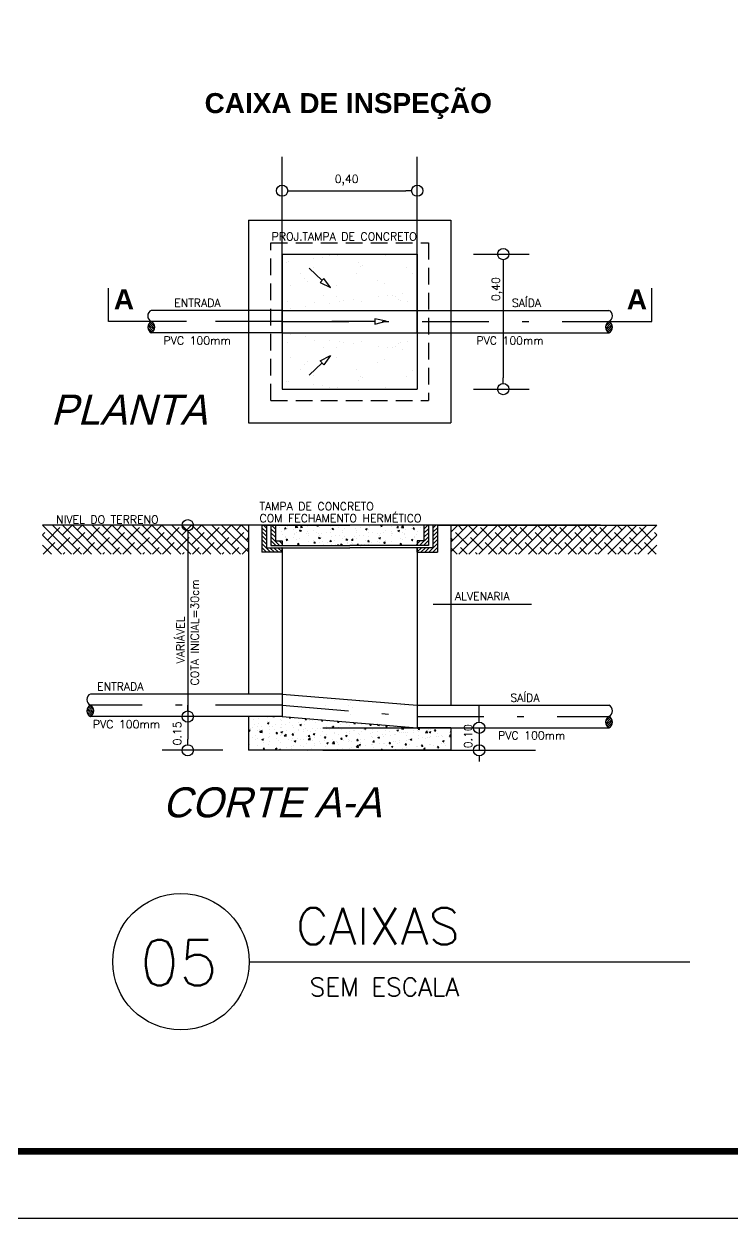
# Model space of a CAD drawing. Extents: x 1223 to 2114, y 507 to 973.
# Drawn here: x 2034.39 to 2045.01, y 603.36 to 621.26 of the extents above; entities that cross this region are included whole.
import ezdxf

# ---------------------------------------------------------------- set-up
doc = ezdxf.new("R2010")
doc.units = 0
doc.header["$MEASUREMENT"] = 0
doc.linetypes.add('DASHDOTX2', pattern=[2, 1, -0.5, 0, -0.5])
doc.linetypes.add('HIDDEN', pattern=[0.375, 0.25, -0.125])
doc.layers.get('0').update_dxf_attribs({"linetype": 'CONTINUOUS'})
doc.layers.get('DEFPOINTS').update_dxf_attribs({"linetype": 'CONTINUOUS'})
for name, color, linetype in [('01', 1, 'CONTINUOUS'), ('02', 2, 'CONTINUOUS'), ('03', 3, 'CONTINUOUS'), ('06', 6, 'CONTINUOUS'), ('FORMATO', 4, 'CONTINUOUS'), ('JANELAS', 8, 'CONTINUOUS'), ('PAREDE', 2, 'CONTINUOUS'), ('PAREDES', 2, 'CONTINUOUS')]:
    doc.layers.add(name, color=color, linetype=linetype)
doc.styles.add('ROMANS', font='romans', dxfattribs={"height": 0.1})
doc.styles.add('SANSSERIFBOLD', font='sasb____.pfb')
doc.styles.add('STYLE2', font='txt', dxfattribs={"height": 0.1})

# ---------------------------------------------------------------- blocks, each defined once
blk = doc.blocks.new('*X162')
at = {"color": 0}
for p, q in [((2040.797, 613.344), (2041.198, 613.745)), ((2040.797, 613.493), (2041.048, 613.745)), ((2040.797, 613.642), (2040.899, 613.745)), ((2041.05, 613.449), (2040.864, 613.635)), ((2040.976, 613.673), (2040.903, 613.745)), ((2040.913, 613.312), (2041.347, 613.745)), ((2041.2, 613.598), (2041.052, 613.745)), ((2041.062, 613.312), (2041.496, 613.745)), ((2041.212, 613.312), (2041.645, 613.745)), ((2041.423, 613.523), (2041.237, 613.71)), ((2041.361, 613.312), (2041.794, 613.745)), ((2041.647, 613.449), (2041.461, 613.635)), ((2041.572, 613.673), (2041.5, 613.745)), ((2041.51, 613.312), (2041.943, 613.745)), ((2041.796, 613.598), (2041.649, 613.745)), ((2041.659, 613.312), (2042.093, 613.745)), ((2041.808, 613.312), (2042.242, 613.745)), ((2042.02, 613.523), (2041.833, 613.71)), ((2041.957, 613.312), (2042.391, 613.745)), ((2042.244, 613.449), (2042.057, 613.635)), ((2042.169, 613.673), (2042.096, 613.745)), ((2042.107, 613.312), (2042.54, 613.745)), ((2042.393, 613.598), (2042.246, 613.745)), ((2042.256, 613.312), (2042.689, 613.745)), ((2042.405, 613.312), (2042.838, 613.745)), ((2042.617, 613.523), (2042.43, 613.71)), ((2042.554, 613.312), (2042.988, 613.745)), ((2042.84, 613.449), (2042.654, 613.635)), ((2042.766, 613.673), (2042.693, 613.745)), ((2042.703, 613.312), (2043.137, 613.745)), ((2042.989, 613.598), (2042.842, 613.745)), ((2042.852, 613.312), (2043.286, 613.745)), ((2043.001, 613.312), (2043.435, 613.745)), ((2043.213, 613.523), (2043.027, 613.71)), ((2043.151, 613.312), (2043.584, 613.745)), ((2043.437, 613.449), (2043.25, 613.635)), ((2043.362, 613.673), (2043.29, 613.745)), ((2043.3, 613.312), (2043.733, 613.745)), ((2043.586, 613.598), (2043.439, 613.745)), ((2043.449, 613.312), (2043.881, 613.744)), ((2043.81, 613.523), (2043.623, 613.71)), ((2043.881, 613.601), (2043.847, 613.635)), ((2040.827, 613.523), (2040.797, 613.554)), ((2041.274, 613.374), (2041.088, 613.561)), ((2041.486, 613.312), (2041.311, 613.486)), ((2041.871, 613.374), (2041.684, 613.561)), ((2042.082, 613.312), (2041.908, 613.486)), ((2042.467, 613.374), (2042.281, 613.561)), ((2042.679, 613.312), (2042.505, 613.486)), ((2043.064, 613.374), (2042.878, 613.561)), ((2043.276, 613.312), (2043.101, 613.486)), ((2043.661, 613.374), (2043.474, 613.561)), ((2043.598, 613.312), (2043.881, 613.595)), ((2043.872, 613.312), (2043.698, 613.486)), ((2043.747, 613.312), (2043.881, 613.446)), ((2040.889, 613.312), (2040.797, 613.404)), ((2041.038, 613.312), (2040.939, 613.412)), ((2041.188, 613.312), (2041.162, 613.337)), ((2041.635, 613.312), (2041.535, 613.412)), ((2041.784, 613.312), (2041.759, 613.337)), ((2042.232, 613.312), (2042.132, 613.412)), ((2042.381, 613.312), (2042.356, 613.337)), ((2042.828, 613.312), (2042.728, 613.412)), ((2042.977, 613.312), (2042.952, 613.337)), ((2043.425, 613.312), (2043.325, 613.412)), ((2043.574, 613.312), (2043.549, 613.337))]:
    blk.add_line(p, q, dxfattribs=at)
blk = doc.blocks.new('*X163')
at = {"color": 0}
for p, q in [((2037.832, 610.829), (2037.832, 610.829)), ((2037.846, 610.761), (2037.846, 610.761)), ((2037.906, 610.776), (2037.906, 610.776)), ((2037.917, 610.84), (2037.917, 610.84)), ((2038.043, 610.795), (2038.043, 610.795)), ((2038.045, 610.857), (2038.045, 610.857)), ((2038.046, 610.778), (2038.069, 610.787)), ((2038.046, 610.778), (2038.062, 610.767)), ((2038.063, 610.766), (2038.069, 610.786)), ((2038.08, 610.8), (2038.08, 610.8)), ((2038.127, 610.876), (2038.148, 610.874)), ((2038.127, 610.876), (2038.128, 610.876)), ((2038.148, 610.874), (2038.147, 610.876)), ((2038.169, 610.752), (2038.169, 610.752)), ((2038.24, 610.829), (2038.24, 610.829)), ((2038.25, 610.822), (2038.25, 610.822)), ((2038.254, 610.763), (2038.254, 610.763)), ((2038.321, 610.755), (2038.321, 610.755)), ((2038.37, 610.855), (2038.38, 610.867)), ((2038.37, 610.855), (2038.39, 610.853)), ((2038.381, 610.78), (2038.381, 610.78)), ((2038.39, 610.853), (2038.387, 610.866)), ((2038.425, 610.847), (2038.425, 610.847)), ((2038.518, 610.789), (2038.518, 610.789)), ((2038.531, 610.751), (2038.554, 610.76)), ((2038.531, 610.751), (2038.547, 610.74)), ((2038.548, 610.739), (2038.554, 610.759)), ((2038.595, 610.808), (2038.595, 610.808)), ((2038.595, 610.759), (2038.595, 610.759)), ((2038.612, 610.834), (2038.622, 610.847)), ((2038.612, 610.834), (2038.632, 610.832)), ((2038.632, 610.831), (2038.629, 610.846)), ((2038.679, 610.819), (2038.679, 610.819)), ((2038.714, 610.822), (2038.714, 610.822)), ((2038.765, 610.78), (2038.765, 610.78)), ((2038.854, 610.813), (2038.865, 610.826)), ((2038.854, 610.813), (2038.874, 610.811)), ((2038.874, 610.81), (2038.871, 610.826)), ((2038.94, 610.805), (2038.94, 610.805)), ((2039.016, 610.742), (2039.016, 610.742)), ((2039.096, 610.791), (2039.108, 610.806)), ((2039.096, 610.791), (2039.116, 610.79)), ((2039.116, 610.789), (2039.113, 610.806)), ((2039.144, 610.759), (2039.144, 610.759)), ((2039.237, 610.772), (2039.237, 610.772)), ((2039.338, 610.77), (2039.351, 610.786)), ((2039.338, 610.77), (2039.358, 610.769)), ((2039.358, 610.768), (2039.355, 610.786)), ((2039.455, 610.764), (2039.455, 610.764)), ((2039.58, 610.749), (2039.594, 610.766)), ((2039.58, 610.749), (2039.6, 610.747)), ((2039.6, 610.747), (2039.597, 610.765)), ((2039.693, 610.747), (2039.703, 610.757)), ((2039.693, 610.747), (2039.723, 610.742)), ((2039.723, 610.742), (2039.722, 610.755)), ((2039.822, 610.728), (2039.837, 610.745)), ((2039.842, 610.725), (2039.839, 610.745)), ((2037.762, 610.669), (2037.786, 610.678)), ((2037.762, 610.669), (2037.779, 610.658)), ((2037.779, 610.657), (2037.786, 610.677)), ((2037.784, 610.693), (2037.784, 610.693)), ((2037.828, 610.707), (2037.828, 610.707)), ((2037.867, 610.591), (2037.867, 610.591)), ((2037.893, 610.73), (2037.893, 610.73)), ((2037.902, 610.664), (2037.902, 610.664)), ((2037.927, 610.687), (2037.927, 610.687)), ((2037.932, 610.644), (2037.948, 610.663)), ((2037.932, 610.644), (2037.952, 610.642)), ((2037.937, 610.642), (2037.963, 610.669)), ((2037.937, 610.642), (2037.967, 610.637)), ((2037.953, 610.641), (2037.949, 610.662)), ((2037.956, 610.724), (2037.956, 610.724)), ((2037.964, 610.685), (2037.964, 610.685)), ((2037.967, 610.636), (2037.964, 610.668)), ((2038.056, 610.569), (2038.056, 610.569)), ((2038.071, 610.575), (2038.071, 610.575)), ((2038.073, 610.723), (2038.073, 610.723)), ((2038.076, 610.688), (2038.076, 610.688)), ((2038.08, 610.619), (2038.08, 610.619)), ((2038.124, 610.721), (2038.124, 610.721)), ((2038.144, 610.677), (2038.144, 610.677)), ((2038.165, 610.63), (2038.165, 610.63)), ((2038.174, 610.622), (2038.191, 610.642)), ((2038.174, 610.622), (2038.194, 610.621)), ((2038.195, 610.62), (2038.191, 610.641)), ((2038.242, 610.597), (2038.242, 610.597)), ((2038.246, 610.709), (2038.246, 610.709)), ((2038.247, 610.642), (2038.271, 610.651)), ((2038.247, 610.642), (2038.264, 610.631)), ((2038.253, 610.715), (2038.253, 610.715)), ((2038.253, 610.603), (2038.253, 610.603)), ((2038.264, 610.63), (2038.271, 610.65)), ((2038.293, 610.647), (2038.293, 610.647)), ((2038.297, 610.586), (2038.324, 610.613)), ((2038.297, 610.586), (2038.327, 610.581)), ((2038.324, 610.67), (2038.324, 610.67)), ((2038.327, 610.581), (2038.324, 610.613)), ((2038.416, 610.601), (2038.433, 610.621)), ((2038.416, 610.601), (2038.437, 610.599)), ((2038.417, 610.622), (2038.417, 610.622)), ((2038.421, 610.735), (2038.421, 610.735)), ((2038.433, 610.707), (2038.433, 610.707)), ((2038.437, 610.599), (2038.433, 610.62)), ((2038.45, 610.637), (2038.45, 610.637)), ((2038.504, 610.662), (2038.504, 610.662)), ((2038.506, 610.675), (2038.506, 610.675)), ((2038.59, 610.686), (2038.59, 610.686)), ((2038.591, 610.646), (2038.591, 610.646)), ((2038.613, 610.7), (2038.613, 610.7)), ((2038.629, 610.57), (2038.629, 610.57)), ((2038.646, 610.671), (2038.646, 610.671)), ((2038.658, 610.58), (2038.675, 610.599)), ((2038.658, 610.58), (2038.679, 610.578)), ((2038.679, 610.578), (2038.675, 610.599)), ((2038.685, 610.655), (2038.685, 610.655)), ((2038.718, 610.703), (2038.718, 610.703)), ((2038.732, 610.615), (2038.756, 610.624)), ((2038.732, 610.615), (2038.749, 610.604)), ((2038.749, 610.603), (2038.756, 610.623)), ((2038.761, 610.668), (2038.761, 610.668)), ((2038.794, 610.692), (2038.794, 610.692)), ((2038.842, 610.598), (2038.842, 610.598)), ((2038.843, 610.704), (2038.843, 610.704)), ((2038.865, 610.647), (2038.865, 610.647)), ((2038.901, 610.559), (2038.917, 610.578)), ((2038.921, 610.556), (2038.917, 610.578)), ((2038.927, 610.609), (2038.927, 610.609)), ((2038.931, 610.731), (2038.931, 610.731)), ((2038.932, 610.581), (2038.932, 610.581)), ((2038.936, 610.693), (2038.936, 610.693)), ((2038.974, 610.685), (2038.974, 610.685)), ((2039.016, 610.724), (2039.039, 610.733)), ((2039.016, 610.724), (2039.032, 610.713)), ((2039.033, 610.712), (2039.039, 610.732)), ((2039.04, 610.738), (2039.04, 610.738)), ((2039.045, 610.639), (2039.045, 610.639)), ((2039.055, 610.626), (2039.055, 610.626)), ((2039.105, 610.604), (2039.105, 610.604)), ((2039.11, 610.717), (2039.11, 610.717)), ((2039.154, 610.677), (2039.154, 610.677)), ((2039.217, 610.588), (2039.241, 610.597)), ((2039.217, 610.588), (2039.234, 610.577)), ((2039.223, 610.571), (2039.223, 610.571)), ((2039.225, 610.632), (2039.225, 610.632)), ((2039.234, 610.576), (2039.241, 610.596)), ((2039.268, 610.654), (2039.268, 610.654)), ((2039.276, 610.626), (2039.276, 610.626)), ((2039.28, 610.738), (2039.28, 610.738)), ((2039.334, 610.669), (2039.334, 610.669)), ((2039.352, 610.665), (2039.352, 610.665)), ((2039.405, 610.624), (2039.405, 610.624)), ((2039.42, 610.604), (2039.42, 610.604)), ((2039.451, 610.651), (2039.451, 610.651)), ((2039.48, 610.682), (2039.48, 610.682)), ((2039.501, 610.697), (2039.524, 610.706)), ((2039.501, 610.697), (2039.517, 610.686)), ((2039.514, 610.662), (2039.514, 610.662)), ((2039.518, 610.685), (2039.524, 610.705)), ((2039.585, 610.616), (2039.585, 610.616)), ((2039.605, 610.577), (2039.605, 610.577)), ((2039.617, 610.638), (2039.617, 610.638)), ((2039.62, 610.563), (2039.62, 610.563)), ((2039.624, 610.675), (2039.624, 610.675)), ((2039.689, 610.588), (2039.689, 610.588)), ((2039.693, 610.71), (2039.693, 610.71)), ((2039.694, 610.654), (2039.694, 610.654)), ((2039.697, 610.564), (2039.697, 610.564)), ((2039.702, 610.561), (2039.726, 610.57)), ((2039.702, 610.561), (2039.719, 610.55)), ((2039.719, 610.549), (2039.726, 610.569)), ((2039.766, 610.609), (2039.766, 610.609)), ((2039.778, 610.721), (2039.778, 610.721)), ((2039.791, 610.584), (2039.791, 610.584)), ((2039.795, 610.697), (2039.795, 610.697)), ((2039.813, 610.672), (2039.813, 610.672)), ((2039.817, 610.605), (2039.817, 610.605)), ((2039.822, 610.728), (2039.842, 610.726)), ((2039.875, 610.647), (2039.875, 610.647)), ((2039.894, 610.598), (2039.894, 610.598)), ((2039.906, 610.738), (2039.906, 610.738)), ((2039.946, 610.601), (2039.946, 610.601)), ((2039.966, 610.61), (2039.966, 610.61)), ((2039.97, 610.722), (2039.97, 610.722)), ((2039.986, 610.67), (2040.009, 610.679)), ((2039.986, 610.67), (2040.002, 610.659)), ((2040.003, 610.658), (2040.01, 610.678)), ((2040.01, 610.706), (2040.01, 610.706)), ((2040.03, 610.633), (2040.03, 610.633)), ((2040.053, 610.691), (2040.08, 610.719)), ((2040.053, 610.691), (2040.083, 610.686)), ((2040.055, 610.639), (2040.055, 610.639)), ((2040.064, 610.707), (2040.08, 610.725)), ((2040.064, 610.707), (2040.084, 610.705)), ((2040.084, 610.686), (2040.08, 610.718)), ((2040.084, 610.704), (2040.081, 610.725)), ((2040.091, 610.632), (2040.091, 610.632)), ((2040.115, 610.644), (2040.115, 610.644)), ((2040.126, 610.594), (2040.126, 610.594)), ((2040.139, 610.633), (2040.139, 610.633)), ((2040.235, 610.631), (2040.235, 610.631)), ((2040.242, 610.661), (2040.242, 610.661)), ((2040.288, 610.665), (2040.288, 610.665)), ((2040.306, 610.686), (2040.322, 610.705)), ((2040.306, 610.686), (2040.326, 610.684)), ((2040.306, 610.586), (2040.306, 610.586)), ((2040.31, 610.655), (2040.31, 610.655)), ((2040.327, 610.683), (2040.323, 610.704)), ((2040.414, 610.635), (2040.44, 610.663)), ((2040.414, 610.635), (2040.444, 610.631)), ((2040.415, 610.624), (2040.415, 610.624)), ((2040.444, 610.63), (2040.44, 610.662)), ((2040.451, 610.567), (2040.451, 610.567)), ((2040.456, 610.689), (2040.456, 610.689)), ((2040.471, 610.643), (2040.494, 610.652)), ((2040.471, 610.643), (2040.488, 610.631)), ((2040.481, 610.568), (2040.481, 610.568)), ((2040.485, 610.699), (2040.485, 610.699)), ((2040.485, 610.68), (2040.485, 610.68)), ((2040.486, 610.578), (2040.486, 610.578)), ((2040.488, 610.631), (2040.495, 610.651)), ((2040.54, 610.7), (2040.54, 610.7)), ((2040.548, 610.664), (2040.564, 610.684)), ((2040.548, 610.664), (2040.568, 610.663)), ((2040.569, 610.662), (2040.565, 610.683)), ((2040.579, 610.584), (2040.579, 610.584)), ((2040.595, 610.616), (2040.595, 610.616)), ((2040.614, 610.581), (2040.614, 610.581)), ((2040.654, 610.592), (2040.654, 610.592)), ((2040.658, 610.704), (2040.658, 610.704)), ((2040.666, 610.571), (2040.666, 610.571)), ((2040.774, 610.579), (2040.797, 610.603)), ((2040.774, 610.579), (2040.797, 610.576)), ((2040.775, 610.609), (2040.775, 610.609)), ((2040.79, 610.643), (2040.797, 610.651)), ((2040.79, 610.643), (2040.797, 610.643)), ((2040.792, 610.612), (2040.792, 610.612)), ((2037.76, 610.386), (2037.76, 610.386)), ((2037.778, 610.458), (2037.778, 610.458)), ((2037.826, 610.559), (2037.826, 610.559)), ((2037.859, 610.535), (2037.859, 610.535)), ((2037.894, 610.439), (2037.894, 610.439)), ((2037.898, 610.552), (2037.898, 610.552)), ((2037.963, 610.533), (2037.987, 610.542)), ((2037.963, 610.533), (2037.98, 610.522)), ((2037.979, 610.39), (2037.995, 610.409)), ((2037.979, 610.39), (2037.999, 610.388)), ((2037.98, 610.521), (2037.987, 610.542)), ((2037.992, 610.486), (2037.992, 610.486)), ((2037.999, 610.387), (2037.996, 610.408)), ((2038.006, 610.551), (2038.006, 610.551)), ((2038.067, 610.463), (2038.067, 610.463)), ((2038.076, 610.497), (2038.076, 610.497)), ((2038.165, 610.397), (2038.189, 610.406)), ((2038.165, 610.397), (2038.182, 610.386)), ((2038.182, 610.385), (2038.189, 610.406)), ((2038.186, 610.544), (2038.186, 610.544)), ((2038.204, 610.514), (2038.204, 610.514)), ((2038.223, 610.37), (2038.237, 610.388)), ((2038.238, 610.485), (2038.238, 610.485)), ((2038.241, 610.37), (2038.238, 610.387)), ((2038.239, 610.402), (2038.239, 610.402)), ((2038.328, 610.409), (2038.328, 610.409)), ((2038.366, 610.536), (2038.366, 610.536)), ((2038.409, 610.398), (2038.409, 610.398)), ((2038.413, 610.51), (2038.413, 610.51)), ((2038.413, 610.42), (2038.413, 610.42)), ((2038.417, 610.542), (2038.417, 610.542)), ((2038.436, 610.435), (2038.436, 610.435)), ((2038.448, 610.506), (2038.472, 610.515)), ((2038.448, 610.506), (2038.465, 610.495)), ((2038.465, 610.494), (2038.472, 610.515)), ((2038.501, 610.553), (2038.501, 610.553)), ((2038.541, 610.437), (2038.541, 610.437)), ((2038.546, 610.528), (2038.546, 610.528)), ((2038.582, 610.421), (2038.582, 610.421)), ((2038.586, 610.534), (2038.586, 610.534)), ((2038.632, 610.469), (2038.632, 610.469)), ((2038.657, 610.53), (2038.684, 610.557)), ((2038.657, 610.53), (2038.687, 610.525)), ((2038.688, 610.525), (2038.684, 610.557)), ((2038.713, 610.395), (2038.713, 610.395)), ((2038.726, 610.521), (2038.726, 610.521)), ((2038.753, 610.443), (2038.753, 610.443)), ((2038.754, 610.465), (2038.754, 610.465)), ((2038.757, 610.555), (2038.757, 610.555)), ((2038.829, 610.503), (2038.829, 610.503)), ((2038.838, 610.476), (2038.838, 610.476)), ((2038.901, 610.559), (2038.921, 610.557)), ((2038.907, 610.513), (2038.907, 610.513)), ((2038.91, 610.429), (2038.91, 610.429)), ((2038.928, 610.468), (2038.928, 610.468)), ((2038.934, 610.479), (2038.957, 610.488)), ((2038.934, 610.479), (2038.95, 610.468)), ((2038.95, 610.467), (2038.957, 610.488)), ((2038.966, 610.493), (2038.966, 610.493)), ((2039.018, 610.474), (2039.044, 610.502)), ((2039.018, 610.474), (2039.048, 610.469)), ((2039.026, 610.537), (2039.026, 610.537)), ((2039.048, 610.469), (2039.044, 610.501)), ((2039.087, 610.505), (2039.087, 610.505)), ((2039.09, 610.388), (2039.09, 610.388)), ((2039.101, 610.492), (2039.101, 610.492)), ((2039.107, 610.463), (2039.107, 610.463)), ((2039.143, 610.538), (2039.159, 610.557)), ((2039.143, 610.538), (2039.163, 610.536)), ((2039.163, 610.535), (2039.159, 610.556)), ((2039.175, 610.399), (2039.175, 610.399)), ((2039.179, 610.521), (2039.179, 610.521)), ((2039.264, 610.532), (2039.264, 610.532)), ((2039.267, 610.498), (2039.267, 610.498)), ((2039.268, 610.401), (2039.268, 610.401)), ((2039.272, 610.514), (2039.272, 610.514)), ((2039.303, 610.416), (2039.303, 610.416)), ((2039.304, 610.496), (2039.304, 610.496)), ((2039.378, 610.418), (2039.404, 610.446)), ((2039.378, 610.418), (2039.408, 610.414)), ((2039.385, 610.516), (2039.401, 610.536)), ((2039.385, 610.516), (2039.405, 610.515)), ((2039.391, 610.549), (2039.391, 610.549)), ((2039.405, 610.514), (2039.401, 610.535)), ((2039.408, 610.413), (2039.404, 610.445)), ((2039.419, 610.452), (2039.442, 610.461)), ((2039.419, 610.452), (2039.435, 610.441)), ((2039.436, 610.44), (2039.442, 610.461)), ((2039.443, 610.427), (2039.443, 610.427)), ((2039.447, 610.539), (2039.447, 610.539)), ((2039.447, 610.49), (2039.447, 610.49)), ((2039.501, 610.53), (2039.501, 610.53)), ((2039.516, 610.444), (2039.516, 610.444)), ((2039.6, 610.455), (2039.6, 610.455)), ((2039.616, 610.45), (2039.616, 610.45)), ((2039.627, 610.495), (2039.643, 610.515)), ((2039.627, 610.495), (2039.647, 610.494)), ((2039.627, 610.483), (2039.627, 610.483)), ((2039.63, 610.412), (2039.63, 610.412)), ((2039.647, 610.493), (2039.643, 610.514)), ((2039.728, 610.472), (2039.728, 610.472)), ((2039.745, 610.37), (2039.764, 610.39)), ((2039.767, 610.37), (2039.764, 610.389)), ((2039.787, 610.472), (2039.787, 610.472)), ((2039.807, 610.475), (2039.807, 610.475)), ((2039.826, 610.446), (2039.826, 610.446)), ((2039.869, 610.474), (2039.885, 610.493)), ((2039.869, 610.474), (2039.889, 610.472)), ((2039.889, 610.472), (2039.885, 610.493)), ((2039.904, 610.425), (2039.927, 610.434)), ((2039.904, 610.425), (2039.92, 610.414)), ((2039.921, 610.413), (2039.927, 610.433)), ((2039.941, 610.5), (2039.941, 610.5)), ((2039.958, 610.385), (2039.958, 610.385)), ((2039.962, 610.497), (2039.962, 610.497)), ((2039.988, 610.467), (2039.988, 610.467)), ((2040.023, 610.48), (2040.023, 610.48)), ((2040.026, 610.511), (2040.026, 610.511)), ((2040.065, 610.395), (2040.065, 610.395)), ((2040.111, 610.453), (2040.127, 610.472)), ((2040.111, 610.453), (2040.131, 610.451)), ((2040.131, 610.45), (2040.127, 610.472)), ((2040.131, 610.409), (2040.131, 610.409)), ((2040.135, 610.521), (2040.135, 610.521)), ((2040.154, 610.528), (2040.154, 610.528)), ((2040.168, 610.46), (2040.168, 610.46)), ((2040.187, 610.534), (2040.211, 610.543)), ((2040.187, 610.534), (2040.204, 610.523)), ((2040.204, 610.522), (2040.211, 610.542)), ((2040.22, 610.513), (2040.22, 610.513)), ((2040.278, 610.423), (2040.278, 610.423)), ((2040.302, 610.43), (2040.302, 610.43)), ((2040.306, 610.543), (2040.306, 610.543)), ((2040.348, 610.452), (2040.348, 610.452)), ((2040.353, 610.432), (2040.369, 610.451)), ((2040.353, 610.432), (2040.373, 610.43)), ((2040.362, 610.434), (2040.362, 610.434)), ((2040.367, 610.556), (2040.367, 610.556)), ((2040.373, 610.429), (2040.369, 610.45)), ((2040.389, 610.398), (2040.412, 610.407)), ((2040.389, 610.398), (2040.405, 610.387)), ((2040.406, 610.386), (2040.412, 610.406)), ((2040.417, 610.547), (2040.417, 610.547)), ((2040.477, 610.456), (2040.477, 610.456)), ((2040.49, 610.451), (2040.49, 610.451)), ((2040.528, 610.445), (2040.528, 610.445)), ((2040.595, 610.411), (2040.611, 610.43)), ((2040.595, 610.411), (2040.615, 610.409)), ((2040.615, 610.408), (2040.612, 610.429)), ((2040.65, 610.479), (2040.65, 610.479)), ((2040.672, 610.507), (2040.696, 610.516)), ((2040.672, 610.507), (2040.689, 610.496)), ((2040.689, 610.495), (2040.696, 610.515)), ((2040.703, 610.479), (2040.703, 610.479)), ((2040.708, 610.437), (2040.708, 610.437)), ((2040.788, 610.49), (2040.788, 610.49)), ((2037.94, 610.379), (2037.94, 610.379)), ((2038.115, 610.381), (2038.115, 610.381)), ((2038.12, 610.371), (2038.12, 610.371)), ((2038.234, 610.372), (2038.234, 610.372)), ((2038.65, 610.37), (2038.674, 610.379)), ((2038.65, 610.37), (2038.65, 610.37)), ((2038.671, 610.37), (2038.674, 610.379)), ((2039.097, 610.38), (2039.097, 610.38)), ((2039.433, 610.378), (2039.433, 610.378)), ((2039.937, 610.378), (2039.937, 610.378)), ((2040.6, 610.38), (2040.6, 610.38))]:
    blk.add_line(p, q, dxfattribs=at)
blk = doc.blocks.new('*X164')
at = {"color": 0}
for p, q in [((2035.405, 610.886), (2035.339, 610.952)), ((2035.42, 610.901), (2035.341, 610.98)), ((2035.432, 610.92), (2035.349, 611.003)), ((2035.439, 610.942), (2035.36, 611.021)), ((2035.44, 610.971), (2035.375, 611.036)), ((2035.418, 611.023), (2035.408, 611.033)), ((2035.378, 610.884), (2035.357, 610.904))]:
    blk.add_line(p, q, dxfattribs=at)
blk = doc.blocks.new('_DOTBLANK')
at = {"color": 0, "linetype": 'ByBlock'}
blk.add_line((-0.5, 0), (-1, 0), dxfattribs=at)
blk.add_circle((0, 0), 0.5, dxfattribs=at)
blk = doc.blocks.new('*X165')
at = {"color": 0}
for p, q in [((2039.057, 611.12), (2039.057, 611.12)), ((2039.428, 611.104), (2039.428, 611.104)), ((2038.419, 611.039), (2038.419, 611.039)), ((2038.56, 610.989), (2038.56, 610.989)), ((2038.626, 611.018), (2038.626, 611.018)), ((2038.701, 611.008), (2038.701, 611.008)), ((2038.92, 611.037), (2038.92, 611.037)), ((2039.26, 611.041), (2039.26, 611.041)), ((2039.287, 611.085), (2039.287, 611.085)), ((2039.316, 611.014), (2039.316, 611.014)), ((2040.046, 611.04), (2040.046, 611.04)), ((2040.101, 611.042), (2040.101, 611.042)), ((2039.292, 610.905), (2039.292, 610.905)), ((2039.697, 610.773), (2039.697, 610.773))]:
    blk.add_line(p, q, dxfattribs=at)
blk = doc.blocks.new('*X166')
at = {"color": 0}
for p, q in [((2038.729, 617.742), (2038.729, 617.742)), ((2038.87, 617.76), (2038.87, 617.76)), ((2038.974, 617.784), (2038.974, 617.784)), ((2039.089, 617.789), (2039.089, 617.789)), ((2039.815, 617.786), (2039.815, 617.786)), ((2038.332, 617.689), (2038.332, 617.689)), ((2038.362, 617.693), (2038.362, 617.693)), ((2038.736, 617.608), (2038.736, 617.608)), ((2039.413, 617.68), (2039.413, 617.68)), ((2039.442, 617.617), (2039.442, 617.617)), ((2039.463, 617.634), (2039.463, 617.634)), ((2040.133, 617.614), (2040.133, 617.614)), ((2038.543, 617.521), (2038.543, 617.521)), ((2038.601, 617.443), (2038.601, 617.443)), ((2038.651, 617.397), (2038.651, 617.397)), ((2039.384, 617.523), (2039.384, 617.523)), ((2039.698, 617.419), (2039.698, 617.419)), ((2040.225, 617.524), (2040.225, 617.524)), ((2038.387, 617.341), (2038.387, 617.341)), ((2039.078, 617.338), (2039.078, 617.338)), ((2039.807, 617.364), (2039.807, 617.364)), ((2039.845, 617.19), (2039.845, 617.19)), ((2040.065, 617.219), (2040.065, 617.219)), ((2038.351, 617.106), (2038.351, 617.106)), ((2038.611, 617.027), (2038.611, 617.027)), ((2038.753, 617.088), (2038.753, 617.088)), ((2038.886, 617.182), (2038.886, 617.182)), ((2038.978, 617.075), (2038.978, 617.075)), ((2039.078, 617.18), (2039.078, 617.18)), ((2039.119, 617.094), (2039.119, 617.094)), ((2039.192, 617.108), (2039.192, 617.108)), ((2039.338, 617.123), (2039.338, 617.123)), ((2039.459, 617.097), (2039.459, 617.097)), ((2039.705, 617.171), (2039.705, 617.171)), ((2039.919, 617.182), (2039.919, 617.182)), ((2039.966, 617.173), (2039.966, 617.173)), ((2040.016, 617.127), (2040.016, 617.127)), ((2040.033, 617.109), (2040.033, 617.109)), ((2040.15, 617.094), (2040.15, 617.094)), ((2038.392, 616.998), (2038.392, 616.998))]:
    blk.add_line(p, q, dxfattribs=at)
blk = doc.blocks.new('*X167')
at = {"color": 0}
for p, q in [((2038.221, 613.709), (2038.221, 613.709)), ((2038.261, 613.657), (2038.261, 613.657)), ((2038.305, 613.667), (2038.305, 613.667)), ((2038.307, 613.687), (2038.311, 613.708)), ((2038.327, 613.69), (2038.307, 613.688)), ((2038.327, 613.69), (2038.311, 613.709)), ((2038.315, 613.735), (2038.315, 613.735)), ((2038.341, 613.731), (2038.341, 613.731)), ((2038.349, 613.692), (2038.349, 613.692)), ((2038.433, 613.681), (2038.433, 613.681)), ((2038.453, 613.609), (2038.453, 613.609)), ((2038.457, 613.623), (2038.457, 613.623)), ((2038.47, 613.707), (2038.473, 613.739)), ((2038.5, 613.712), (2038.47, 613.708)), ((2038.5, 613.712), (2038.474, 613.74)), ((2038.479, 613.643), (2038.479, 613.643)), ((2038.495, 613.743), (2038.495, 613.743)), ((2038.554, 613.661), (2038.531, 613.67)), ((2038.538, 613.649), (2038.531, 613.669)), ((2038.538, 613.697), (2038.538, 613.697)), ((2038.554, 613.661), (2038.538, 613.649)), ((2038.549, 613.708), (2038.553, 613.729)), ((2038.569, 613.711), (2038.549, 613.709)), ((2038.569, 613.711), (2038.553, 613.73)), ((2038.633, 613.617), (2038.633, 613.617)), ((2038.646, 613.653), (2038.646, 613.653)), ((2038.65, 613.73), (2038.65, 613.73)), ((2038.654, 613.618), (2038.654, 613.618)), ((2038.735, 613.663), (2038.735, 613.663)), ((2038.774, 613.636), (2038.774, 613.636)), ((2038.791, 613.73), (2038.794, 613.745)), ((2038.811, 613.732), (2038.791, 613.73)), ((2038.811, 613.732), (2038.801, 613.745)), ((2038.813, 613.624), (2038.813, 613.624)), ((2038.82, 613.709), (2038.82, 613.709)), ((2038.859, 613.625), (2038.859, 613.625)), ((2038.932, 613.63), (2038.932, 613.63)), ((2038.983, 613.73), (2038.983, 613.73)), ((2038.994, 613.685), (2038.994, 613.685)), ((2038.994, 613.632), (2038.994, 613.632)), ((2039.04, 613.688), (2039.016, 613.697)), ((2039.023, 613.676), (2039.016, 613.696)), ((2039.04, 613.688), (2039.023, 613.676)), ((2039.111, 613.713), (2039.111, 613.713)), ((2039.169, 613.66), (2039.169, 613.66)), ((2039.174, 613.64), (2039.174, 613.64)), ((2039.195, 613.702), (2039.195, 613.702)), ((2038.276, 613.441), (2038.265, 613.454)), ((2038.273, 613.602), (2038.273, 613.602)), ((2038.309, 613.555), (2038.309, 613.555)), ((2038.31, 613.575), (2038.31, 613.575)), ((2038.313, 613.442), (2038.313, 613.442)), ((2038.353, 613.525), (2038.329, 613.534)), ((2038.336, 613.513), (2038.329, 613.533)), ((2038.329, 613.505), (2038.329, 613.505)), ((2038.353, 613.525), (2038.336, 613.514)), ((2038.398, 613.442), (2038.398, 613.442)), ((2038.437, 613.559), (2038.437, 613.559)), ((2038.483, 613.531), (2038.483, 613.531)), ((2038.502, 613.454), (2038.506, 613.476)), ((2038.522, 613.457), (2038.502, 613.455)), ((2038.522, 613.457), (2038.506, 613.476)), ((2038.522, 613.547), (2038.522, 613.547)), ((2038.525, 613.471), (2038.525, 613.471)), ((2038.654, 613.589), (2038.654, 613.589)), ((2038.658, 613.506), (2038.658, 613.506)), ((2038.699, 613.444), (2038.699, 613.444)), ((2038.735, 613.519), (2038.735, 613.519)), ((2038.744, 613.476), (2038.748, 613.497)), ((2038.765, 613.478), (2038.744, 613.476)), ((2038.765, 613.478), (2038.748, 613.498)), ((2038.838, 613.552), (2038.814, 613.561)), ((2038.821, 613.54), (2038.814, 613.56)), ((2038.838, 613.552), (2038.821, 613.541)), ((2038.824, 613.596), (2038.824, 613.596)), ((2038.828, 613.484), (2038.828, 613.484)), ((2038.851, 613.556), (2038.851, 613.556)), ((2038.863, 613.503), (2038.863, 613.503)), ((2038.879, 613.452), (2038.879, 613.452)), ((2038.947, 613.491), (2038.947, 613.491)), ((2038.986, 613.497), (2038.99, 613.518)), ((2039.007, 613.499), (2038.986, 613.498)), ((2039.007, 613.499), (2038.99, 613.519)), ((2038.998, 613.573), (2038.998, 613.573)), ((2039.002, 613.46), (2039.002, 613.46)), ((2039.048, 613.522), (2039.048, 613.522)), ((2039.059, 613.46), (2039.059, 613.46)), ((2039.072, 613.597), (2039.072, 613.597)), ((2039.122, 613.443), (2039.098, 613.452)), ((2039.101, 613.441), (2039.098, 613.451)), ((2039.122, 613.443), (2039.119, 613.441)), ((2039.129, 613.596), (2039.129, 613.596)), ((2039.146, 613.441), (2039.149, 613.466)), ((2039.174, 613.441), (2039.149, 613.467)), ((2039.161, 613.463), (2039.161, 613.463)), ((2039.173, 613.547), (2039.173, 613.547)), ((2039.2, 613.58), (2039.2, 613.58)), ((2039.228, 613.518), (2039.232, 613.539)), ((2039.249, 613.52), (2039.228, 613.519)), ((2039.249, 613.52), (2039.232, 613.54)), ((2039.239, 613.467), (2039.239, 613.467)), ((2039.245, 613.488), (2039.245, 613.488))]:
    blk.add_line(p, q, dxfattribs=at)
blk = doc.blocks.new('*X168')
at = {"color": 0}
for p, q in [((2038.351, 616.489), (2038.351, 616.489)), ((2038.392, 616.597), (2038.392, 616.597)), ((2038.611, 616.568), (2038.611, 616.568)), ((2038.753, 616.507), (2038.753, 616.507)), ((2038.978, 616.52), (2038.978, 616.52)), ((2039.119, 616.502), (2039.119, 616.502)), ((2039.192, 616.488), (2039.192, 616.488)), ((2039.338, 616.473), (2039.338, 616.473)), ((2039.459, 616.498), (2039.459, 616.498)), ((2040.033, 616.486), (2040.033, 616.486)), ((2040.15, 616.502), (2040.15, 616.502)), ((2038.886, 616.414), (2038.886, 616.414)), ((2039.078, 616.415), (2039.078, 616.415)), ((2039.705, 616.424), (2039.705, 616.424)), ((2039.845, 616.406), (2039.845, 616.406)), ((2039.919, 616.414), (2039.919, 616.414)), ((2039.966, 616.423), (2039.966, 616.423)), ((2040.016, 616.468), (2040.016, 616.468)), ((2040.065, 616.377), (2040.065, 616.377)), ((2038.387, 616.254), (2038.387, 616.254)), ((2038.601, 616.153), (2038.601, 616.153)), ((2038.651, 616.198), (2038.651, 616.198)), ((2039.078, 616.258), (2039.078, 616.258)), ((2039.698, 616.177), (2039.698, 616.177)), ((2039.807, 616.231), (2039.807, 616.231)), ((2038.543, 616.074), (2038.543, 616.074)), ((2038.736, 615.987), (2038.736, 615.987)), ((2039.384, 616.073), (2039.384, 616.073)), ((2039.442, 615.978), (2039.442, 615.978)), ((2039.463, 615.961), (2039.463, 615.961)), ((2040.133, 615.982), (2040.133, 615.982)), ((2040.225, 616.071), (2040.225, 616.071)), ((2038.332, 615.906), (2038.332, 615.906)), ((2038.362, 615.902), (2038.362, 615.902)), ((2038.729, 615.854), (2038.729, 615.854)), ((2038.87, 615.835), (2038.87, 615.835)), ((2038.974, 615.812), (2038.974, 615.812)), ((2039.089, 615.806), (2039.089, 615.806)), ((2039.413, 615.916), (2039.413, 615.916)), ((2039.815, 615.81), (2039.815, 615.81))]:
    blk.add_line(p, q, dxfattribs=at)
blk = doc.blocks.new('*X169')
at = {"color": 0}
for p, q in [((2036.319, 616.639), (2036.253, 616.705)), ((2036.334, 616.654), (2036.255, 616.733)), ((2036.345, 616.672), (2036.262, 616.755)), ((2036.291, 616.637), (2036.271, 616.657)), ((2036.353, 616.695), (2036.274, 616.773)), ((2036.354, 616.723), (2036.289, 616.788)), ((2036.331, 616.776), (2036.321, 616.786))]:
    blk.add_line(p, q, dxfattribs=at)
blk = doc.blocks.new('*X170')
at = {"color": 0}
for p, q in [((2035.107, 613.312), (2034.674, 613.744)), ((2034.674, 613.601), (2034.708, 613.635)), ((2034.746, 613.523), (2034.932, 613.71)), ((2035.256, 613.312), (2034.822, 613.745)), ((2034.969, 613.598), (2035.117, 613.745)), ((2035.405, 613.312), (2034.971, 613.745)), ((2035.119, 613.449), (2035.305, 613.635)), ((2035.554, 613.312), (2035.121, 613.745)), ((2035.193, 613.673), (2035.266, 613.745)), ((2035.703, 613.312), (2035.27, 613.745)), ((2035.342, 613.523), (2035.529, 613.71)), ((2035.852, 613.312), (2035.419, 613.745)), ((2035.566, 613.598), (2035.713, 613.745)), ((2036.002, 613.312), (2035.568, 613.745)), ((2035.715, 613.449), (2035.902, 613.635)), ((2036.151, 613.312), (2035.717, 613.745)), ((2035.79, 613.673), (2035.862, 613.745)), ((2036.3, 613.312), (2035.866, 613.745)), ((2035.939, 613.523), (2036.125, 613.71)), ((2036.449, 613.312), (2036.015, 613.745)), ((2036.163, 613.598), (2036.31, 613.745)), ((2036.598, 613.312), (2036.165, 613.745)), ((2036.312, 613.449), (2036.498, 613.635)), ((2036.747, 613.312), (2036.314, 613.745)), ((2036.386, 613.673), (2036.459, 613.745)), ((2036.896, 613.312), (2036.463, 613.745)), ((2036.536, 613.523), (2036.722, 613.71)), ((2037.046, 613.312), (2036.612, 613.745)), ((2036.759, 613.598), (2036.907, 613.745)), ((2037.195, 613.312), (2036.761, 613.745)), ((2036.908, 613.449), (2037.095, 613.635)), ((2037.344, 613.312), (2036.91, 613.745)), ((2036.983, 613.673), (2037.056, 613.745)), ((2037.493, 613.312), (2037.06, 613.745)), ((2037.132, 613.523), (2037.319, 613.71)), ((2037.642, 613.312), (2037.209, 613.745)), ((2037.356, 613.598), (2037.503, 613.745)), ((2037.759, 613.344), (2037.358, 613.745)), ((2037.505, 613.449), (2037.692, 613.635)), ((2037.759, 613.493), (2037.507, 613.745)), ((2037.58, 613.673), (2037.652, 613.745)), ((2037.759, 613.642), (2037.656, 613.745)), ((2034.957, 613.312), (2034.674, 613.595)), ((2034.808, 613.312), (2034.674, 613.446)), ((2034.683, 613.312), (2034.858, 613.486)), ((2034.895, 613.374), (2035.081, 613.561)), ((2035.28, 613.312), (2035.454, 613.486)), ((2035.492, 613.374), (2035.678, 613.561)), ((2035.876, 613.312), (2036.051, 613.486)), ((2036.088, 613.374), (2036.275, 613.561)), ((2036.473, 613.312), (2036.647, 613.486)), ((2036.685, 613.374), (2036.871, 613.561)), ((2037.07, 613.312), (2037.244, 613.486)), ((2037.281, 613.374), (2037.468, 613.561)), ((2037.729, 613.523), (2037.759, 613.554)), ((2034.982, 613.312), (2035.007, 613.337)), ((2035.131, 613.312), (2035.23, 613.412)), ((2035.578, 613.312), (2035.603, 613.337)), ((2035.727, 613.312), (2035.827, 613.412)), ((2036.175, 613.312), (2036.2, 613.337)), ((2036.324, 613.312), (2036.424, 613.412)), ((2036.771, 613.312), (2036.797, 613.337)), ((2036.921, 613.312), (2037.02, 613.412)), ((2037.368, 613.312), (2037.393, 613.337)), ((2037.517, 613.312), (2037.617, 613.412)), ((2037.666, 613.312), (2037.759, 613.404))]:
    blk.add_line(p, q, dxfattribs=at)
blk = doc.blocks.new('*X171')
at = {"color": 0}
for p, q in [((2038.029, 613.641), (2037.962, 613.708)), ((2038.029, 613.581), (2037.962, 613.649)), ((2038.029, 613.7), (2037.984, 613.745)), ((2038.164, 613.625), (2038.097, 613.693)), ((2038.164, 613.565), (2038.097, 613.633)), ((2038.164, 613.685), (2038.104, 613.745)), ((2038.164, 613.744), (2038.163, 613.745)), ((2038.029, 613.522), (2037.962, 613.589)), ((2038.029, 613.462), (2037.962, 613.529)), ((2038.091, 613.34), (2037.962, 613.47)), ((2038.228, 613.441), (2038.097, 613.573)), ((2038.169, 613.441), (2038.097, 613.514)), ((2038.109, 613.441), (2038.097, 613.454)), ((2038.265, 613.464), (2038.221, 613.509)), ((2038.031, 613.34), (2037.962, 613.41)), ((2037.972, 613.34), (2037.962, 613.35)), ((2038.151, 613.34), (2038.083, 613.408)), ((2038.21, 613.34), (2038.143, 613.408)), ((2038.265, 613.345), (2038.203, 613.408)), ((2038.265, 613.405), (2038.262, 613.408))]:
    blk.add_line(p, q, dxfattribs=at)
blk = doc.blocks.new('*X172')
at = {"color": 0}
for p, q in [((2040.392, 613.685), (2040.452, 613.745)), ((2040.392, 613.744), (2040.392, 613.745)), ((2040.392, 613.625), (2040.459, 613.693)), ((2040.392, 613.565), (2040.459, 613.633)), ((2040.527, 613.7), (2040.571, 613.745)), ((2040.527, 613.641), (2040.594, 613.708)), ((2040.527, 613.581), (2040.594, 613.649)), ((2040.29, 613.464), (2040.335, 613.509)), ((2040.327, 613.441), (2040.459, 613.573)), ((2040.387, 613.441), (2040.459, 613.514)), ((2040.446, 613.441), (2040.459, 613.454)), ((2040.465, 613.34), (2040.594, 613.47)), ((2040.527, 613.522), (2040.594, 613.589)), ((2040.527, 613.462), (2040.594, 613.529)), ((2040.29, 613.345), (2040.353, 613.408)), ((2040.29, 613.405), (2040.293, 613.408)), ((2040.345, 613.34), (2040.413, 613.408)), ((2040.405, 613.34), (2040.472, 613.408)), ((2040.524, 613.34), (2040.594, 613.41)), ((2040.584, 613.34), (2040.594, 613.35))]:
    blk.add_line(p, q, dxfattribs=at)
blk = doc.blocks.new('*X173')
at = {"color": 0}
for p, q in [((2039.36, 613.702), (2039.36, 613.702)), ((2039.382, 613.64), (2039.382, 613.64)), ((2039.387, 613.66), (2039.387, 613.66)), ((2039.445, 613.713), (2039.445, 613.713)), ((2039.516, 613.688), (2039.54, 613.697)), ((2039.516, 613.688), (2039.533, 613.676)), ((2039.533, 613.676), (2039.54, 613.696)), ((2039.562, 613.685), (2039.562, 613.685)), ((2039.562, 613.632), (2039.562, 613.632)), ((2039.573, 613.73), (2039.573, 613.73)), ((2039.624, 613.63), (2039.624, 613.63)), ((2039.697, 613.625), (2039.697, 613.625)), ((2039.735, 613.709), (2039.735, 613.709)), ((2039.742, 613.624), (2039.742, 613.624)), ((2039.744, 613.732), (2039.755, 613.745)), ((2039.744, 613.732), (2039.764, 613.73)), ((2039.765, 613.73), (2039.762, 613.745)), ((2039.781, 613.636), (2039.781, 613.636)), ((2039.82, 613.663), (2039.82, 613.663)), ((2039.902, 613.618), (2039.902, 613.618)), ((2039.906, 613.73), (2039.906, 613.73)), ((2039.909, 613.653), (2039.909, 613.653)), ((2039.922, 613.617), (2039.922, 613.617)), ((2039.986, 613.711), (2040.003, 613.73)), ((2039.986, 613.711), (2040.006, 613.709)), ((2040.001, 613.661), (2040.025, 613.67)), ((2040.001, 613.661), (2040.018, 613.649)), ((2040.007, 613.708), (2040.003, 613.729)), ((2040.017, 613.697), (2040.017, 613.697)), ((2040.018, 613.649), (2040.025, 613.669)), ((2040.056, 613.712), (2040.082, 613.74)), ((2040.056, 613.712), (2040.086, 613.708)), ((2040.061, 613.743), (2040.061, 613.743)), ((2040.077, 613.643), (2040.077, 613.643)), ((2040.086, 613.707), (2040.082, 613.739)), ((2040.098, 613.623), (2040.098, 613.623)), ((2040.102, 613.609), (2040.102, 613.609)), ((2040.122, 613.681), (2040.122, 613.681)), ((2040.207, 613.692), (2040.207, 613.692)), ((2040.214, 613.731), (2040.214, 613.731)), ((2040.228, 613.69), (2040.245, 613.709)), ((2040.228, 613.69), (2040.249, 613.688)), ((2040.241, 613.735), (2040.241, 613.735)), ((2040.249, 613.687), (2040.245, 613.708)), ((2040.25, 613.667), (2040.25, 613.667)), ((2040.295, 613.657), (2040.295, 613.657)), ((2040.335, 613.709), (2040.335, 613.709)), ((2039.307, 613.52), (2039.323, 613.54)), ((2039.307, 613.52), (2039.327, 613.519)), ((2039.311, 613.488), (2039.311, 613.488)), ((2039.316, 613.467), (2039.316, 613.467)), ((2039.327, 613.518), (2039.323, 613.539)), ((2039.356, 613.58), (2039.356, 613.58)), ((2039.382, 613.441), (2039.406, 613.467)), ((2039.383, 613.547), (2039.383, 613.547)), ((2039.395, 613.463), (2039.395, 613.463)), ((2039.409, 613.441), (2039.407, 613.466)), ((2039.427, 613.596), (2039.427, 613.596)), ((2039.434, 613.443), (2039.458, 613.452)), ((2039.434, 613.443), (2039.436, 613.441)), ((2039.454, 613.441), (2039.458, 613.451)), ((2039.484, 613.597), (2039.484, 613.597)), ((2039.496, 613.46), (2039.496, 613.46)), ((2039.508, 613.522), (2039.508, 613.522)), ((2039.549, 613.499), (2039.565, 613.519)), ((2039.549, 613.499), (2039.569, 613.498)), ((2039.554, 613.46), (2039.554, 613.46)), ((2039.558, 613.573), (2039.558, 613.573)), ((2039.569, 613.497), (2039.565, 613.518)), ((2039.608, 613.491), (2039.608, 613.491)), ((2039.676, 613.452), (2039.676, 613.452)), ((2039.693, 613.503), (2039.693, 613.503)), ((2039.704, 613.556), (2039.704, 613.556)), ((2039.717, 613.552), (2039.741, 613.561)), ((2039.717, 613.552), (2039.734, 613.541)), ((2039.727, 613.484), (2039.727, 613.484)), ((2039.731, 613.596), (2039.731, 613.596)), ((2039.734, 613.54), (2039.741, 613.56)), ((2039.791, 613.478), (2039.807, 613.498)), ((2039.791, 613.478), (2039.811, 613.476)), ((2039.811, 613.476), (2039.808, 613.497)), ((2039.82, 613.519), (2039.82, 613.519)), ((2039.857, 613.444), (2039.857, 613.444)), ((2039.898, 613.506), (2039.898, 613.506)), ((2039.901, 613.589), (2039.901, 613.589)), ((2040.03, 613.471), (2040.03, 613.471)), ((2040.033, 613.457), (2040.049, 613.476)), ((2040.033, 613.457), (2040.053, 613.455)), ((2040.034, 613.547), (2040.034, 613.547)), ((2040.053, 613.454), (2040.05, 613.476)), ((2040.073, 613.531), (2040.073, 613.531)), ((2040.118, 613.559), (2040.118, 613.559)), ((2040.157, 613.442), (2040.157, 613.442)), ((2040.203, 613.525), (2040.226, 613.534)), ((2040.203, 613.525), (2040.219, 613.514)), ((2040.219, 613.513), (2040.226, 613.533)), ((2040.227, 613.505), (2040.227, 613.505)), ((2040.242, 613.442), (2040.242, 613.442)), ((2040.246, 613.575), (2040.246, 613.575)), ((2040.246, 613.555), (2040.246, 613.555)), ((2040.28, 613.441), (2040.29, 613.454)), ((2040.283, 613.602), (2040.283, 613.602))]:
    blk.add_line(p, q, dxfattribs=at)
blk = doc.blocks.new('*X174')
at = {"color": 0}
for p, q in [((2043.115, 610.802), (2043.18, 610.867)), ((2043.117, 610.773), (2043.195, 610.852)), ((2043.124, 610.751), (2043.207, 610.834)), ((2043.135, 610.733), (2043.215, 610.812)), ((2043.138, 610.854), (2043.148, 610.864)), ((2043.15, 610.718), (2043.216, 610.784)), ((2043.178, 610.715), (2043.198, 610.736))]:
    blk.add_line(p, q, dxfattribs=at)
blk = doc.blocks.new('*X175')
at = {"color": 0}
for p, q in [((2043.115, 616.723), (2043.18, 616.788)), ((2043.117, 616.695), (2043.195, 616.773)), ((2043.124, 616.672), (2043.207, 616.755)), ((2043.135, 616.654), (2043.215, 616.733)), ((2043.138, 616.776), (2043.148, 616.786)), ((2043.15, 616.639), (2043.216, 616.705)), ((2043.178, 616.637), (2043.198, 616.657))]:
    blk.add_line(p, q, dxfattribs=at)

msp = doc.modelspace()

# ---------------------------------------------------------------- linework, layer by layer
at = {"color": 1, "linetype": 'ByBlock'}
for p, q in [((2038.26527, 616.62904), (2038.26527, 619.26924)), ((2040.29027, 616.62904), (2040.29027, 619.26924)), ((2038.43402, 618.76027), (2040.12152, 618.76027)), ((2041.13402, 617.81029), (2041.97008, 617.81029)), ((2041.57975, 617.64154), (2041.57975, 615.95404)), ((2041.13402, 615.78529), (2041.97008, 615.78529)), ((2043.03737, 613.74517), (2036.00661, 613.74517)), ((2036.85036, 613.57642), (2036.85036, 610.53892)), ((2041.21947, 610.87642), (2041.21947, 611.04517)), ((2036.91527, 610.87642), (2036.00661, 610.87642)), ((2037.22032, 610.87642), (2036.28974, 610.87642)), ((2036.85036, 610.70767), (2036.85036, 610.53892)), ((2038.87791, 610.70767), (2042.06322, 610.70767)), ((2041.21947, 610.70767), (2041.21947, 610.37017)), ((2041.21947, 610.70767), (2041.21947, 610.37017)), ((2037.37494, 610.37017), (2036.46628, 610.37017)), ((2038.87791, 610.37017), (2042.06322, 610.37017)), ((2039.72166, 610.37017), (2042.06322, 610.37017)), ((2041.21947, 610.2858), (2041.21947, 610.20142))]:
    msp.add_line(p, q, dxfattribs=at)
msp.add_circle((2041.21947, 610.37017), 0.08438, dxfattribs=at)
msp.add_point((2041.21947, 610.37017), dxfattribs=at)
at = {"layer": '01', "linetype": 'HIDDEN'}
for p, q in [((2038.09652, 617.97904), (2040.45902, 617.97904)), ((2038.09652, 615.61654), (2038.09652, 617.97904)), ((2040.45902, 617.97904), (2040.45902, 615.61654)), ((2038.09652, 615.61654), (2040.45902, 615.61654))]:
    msp.add_line(p, q, dxfattribs=at)
at = {"layer": '01'}
for p, q in [((2038.86325, 617.41627), (2038.67118, 617.59992)), ((2038.88884, 617.44619), (2038.83766, 617.38635)), ((2038.83766, 617.38635), (2038.99074, 617.30722)), ((2038.99074, 617.30722), (2038.88884, 617.44619)), ((2038.26527, 616.96654), (2040.29027, 616.96654)), ((2039.655, 616.83712), (2039.65706, 616.75841)), ((2039.82374, 616.80214), (2039.655, 616.83712)), ((2039.65603, 616.79777), (2039.00906, 616.79777)), ((2039.65706, 616.75841), (2039.82374, 616.80214)), ((2038.26527, 616.62904), (2040.29027, 616.62904)), ((2038.86325, 616.17932), (2038.67118, 615.99567)), ((2038.83766, 616.20924), (2038.99074, 616.28837)), ((2038.88884, 616.1494), (2038.83766, 616.20924)), ((2038.99074, 616.28837), (2038.88884, 616.1494)), ((2038.26527, 613.40767), (2039.27777, 613.40767)), ((2038.26527, 613.34017), (2038.26527, 613.40767)), ((2040.29027, 613.40767), (2039.27777, 613.40767)), ((2040.29027, 613.34017), (2040.29027, 613.40767)), ((2040.53104, 612.5624), (2042.00331, 612.5624)), ((2038.26527, 611.21392), (2040.29027, 611.04517))]:
    msp.add_line(p, q, dxfattribs=at)
at = {"layer": '01', "linetype": 'DASHDOTX2'}
for p, q in [((2038.26527, 616.79779), (2036.30347, 616.79779)), ((2038.26527, 616.79779), (2043.16562, 616.79779)), ((2038.26527, 611.04517), (2035.38992, 611.04517)), ((2038.26527, 611.04517), (2040.29027, 610.87642)), ((2040.29027, 610.87642), (2043.16562, 610.87642))]:
    msp.add_line(p, q, dxfattribs=at)
at = {"layer": '02'}
for p, q in [((2037.75902, 613.74517), (2034.67442, 613.74517)), ((2038.02902, 613.74517), (2038.09652, 613.74517)), ((2040.52652, 613.74517), (2040.45902, 613.74517)), ((2040.79652, 613.74517), (2043.88112, 613.74517))]:
    msp.add_line(p, q, dxfattribs=at)
at = {"layer": '03'}
for p, q in [((2038.26527, 616.96654), (2036.30347, 616.96654)), ((2040.29027, 616.96654), (2043.16562, 616.96654)), ((2038.26527, 616.62904), (2036.30347, 616.62904)), ((2040.29027, 616.62904), (2043.16562, 616.62904)), ((2037.96152, 613.74517), (2037.96152, 613.34017)), ((2038.09652, 613.74517), (2038.09652, 613.44142)), ((2038.09652, 613.74517), (2038.16402, 613.74517)), ((2038.16402, 613.74517), (2039.27777, 613.74517)), ((2038.16402, 613.74517), (2038.16402, 613.50892)), ((2040.39152, 613.74517), (2039.27777, 613.74517)), ((2040.45902, 613.74517), (2040.39152, 613.74517)), ((2040.39152, 613.74517), (2040.39152, 613.50892)), ((2040.45902, 613.74517), (2040.45902, 613.44142)), ((2040.59402, 613.74517), (2040.59402, 613.34017)), ((2038.09652, 613.44142), (2038.26527, 613.44142)), ((2038.16402, 613.50892), (2038.26527, 613.50892)), ((2038.26527, 613.50892), (2038.26527, 613.44142)), ((2038.26527, 613.44142), (2039.27777, 613.44142)), ((2040.29027, 613.44142), (2039.27777, 613.44142)), ((2040.29027, 613.50892), (2040.29027, 613.44142)), ((2040.39152, 613.50892), (2040.29027, 613.50892)), ((2040.45902, 613.44142), (2040.29027, 613.44142)), ((2038.26527, 613.34017), (2037.96152, 613.34017)), ((2040.29027, 613.34017), (2040.59402, 613.34017)), ((2038.26527, 611.21392), (2035.38992, 611.21392)), ((2038.26527, 611.21392), (2038.26527, 610.87642)), ((2040.29027, 611.04517), (2043.16562, 611.04517)), ((2040.29027, 611.04517), (2040.29027, 610.70767)), ((2038.26527, 610.87642), (2035.38992, 610.87642)), ((2040.29027, 610.70767), (2043.16562, 610.70767))]:
    msp.add_line(p, q, dxfattribs=at)
for centre, radius, start, end in [((2036.3426, 616.88217), 0.09301, 114.880085, 245.119915), ((2043.12649, 616.88217), 0.09301, 294.880085, 65.119915), ((2036.34782, 616.71342), 0.09532, 117.727752, 242.272248), ((2036.25912, 616.71342), 0.09532, 297.727752, 62.272248), ((2043.20997, 616.71342), 0.09532, 117.727752, 242.272248), ((2043.12127, 616.71342), 0.09532, 297.727752, 62.272248), ((2035.42905, 611.12955), 0.09301, 114.880085, 245.119915), ((2035.43427, 610.9608), 0.09532, 117.727752, 242.272248), ((2035.34557, 610.9608), 0.09532, 297.727752, 62.272248), ((2043.12649, 610.9608), 0.09301, 294.880085, 65.119915), ((2043.20997, 610.79205), 0.09532, 117.727752, 242.272248), ((2043.12127, 610.79205), 0.09532, 297.727752, 62.272248)]:
    msp.add_arc(centre, radius, start, end, dxfattribs=at)
at = {"layer": '06'}
for p, q in [((2037.75902, 618.31654), (2040.79652, 618.31654)), ((2037.75902, 618.31654), (2037.75902, 615.27904)), ((2040.79652, 618.31654), (2040.79652, 615.27904)), ((2038.26527, 617.81029), (2040.29027, 617.81029)), ((2038.26527, 617.81029), (2038.26527, 615.78529)), ((2040.29027, 617.81029), (2040.29027, 615.78529)), ((2038.26527, 615.78529), (2040.29027, 615.78529)), ((2037.75902, 615.27904), (2040.79652, 615.27904)), ((2037.75902, 613.74517), (2037.75902, 611.21392)), ((2037.96152, 613.74517), (2037.75902, 613.74517)), ((2037.96152, 613.74517), (2038.02902, 613.74517)), ((2038.02902, 613.74517), (2038.02902, 613.40767)), ((2040.52652, 613.74517), (2040.52652, 613.40767)), ((2040.59402, 613.74517), (2040.52652, 613.74517)), ((2040.59402, 613.74517), (2040.79652, 613.74517)), ((2040.79652, 613.74517), (2040.79652, 611.04517)), ((2038.02902, 613.40767), (2038.26527, 613.40767)), ((2038.26527, 613.40767), (2038.26527, 611.21392)), ((2040.29027, 613.40767), (2040.29027, 611.04517)), ((2040.52652, 613.40767), (2040.29027, 613.40767)), ((2037.75902, 610.87642), (2037.75902, 610.37017)), ((2038.26527, 610.87642), (2037.75902, 610.87642)), ((2038.26527, 610.87642), (2040.29027, 610.70767)), ((2040.79652, 610.70767), (2040.29027, 610.70767)), ((2040.79652, 610.70767), (2040.79652, 610.37017)), ((2040.79652, 610.37017), (2037.75902, 610.37017))]:
    msp.add_line(p, q, dxfattribs=at)
at = {"layer": '06', "color": 6}
for p, q in [((2035.66271, 616.79779), (2035.66271, 617.29976)), ((2043.80638, 616.79779), (2043.80638, 617.29976)), ((2036.83209, 616.79779), (2035.66271, 616.79779)), ((2042.637, 616.79779), (2043.80638, 616.79779))]:
    msp.add_line(p, q, dxfattribs=at)
at = {"layer": 'DEFPOINTS', "color": 0, "linetype": 'ByBlock'}
for p in [(2040.29027, 618.76027), (2037.75902, 618.31654), (2037.75902, 618.31654), (2040.79652, 618.31654), (2038.26527, 615.78529), (2040.29027, 615.78529), (2040.29027, 615.78529), (2041.57975, 615.78529), (2037.75902, 615.27904), (2043.88112, 613.74517), (2036.85036, 610.87642), (2037.75902, 610.87642), (2038.26527, 610.87642), (2040.29027, 610.70767), (2036.85036, 610.37017), (2037.75902, 610.37017)]:
    msp.add_point(p, dxfattribs=at)
at = {"layer": 'FORMATO'}
msp.add_lwpolyline([(1992.82972, 603.35629), (2074.42972, 603.35629), (2074.42972, 662.75629), (1992.82972, 662.75629)], close=True, dxfattribs=at)
at = {"layer": 'FORMATO', "const_width": 0.1}
msp.add_lwpolyline([(1993.82972, 604.35629), (2073.42972, 604.35629), (2073.42972, 661.75629), (1993.82972, 661.75629)], close=True, dxfattribs=at)
at = {"layer": 'JANELAS'}
msp.add_line((2037.77137, 607.20046), (2044.37599, 607.20046), dxfattribs=at)
msp.add_circle((2036.74786, 607.20046), 1.02352, dxfattribs=at)

# ---------------------------------------------------------------- block references
at = {"color": 1, "linetype": 'ByBlock'}
for p, xscale, yscale, zscale, rotation in [((2038.26527, 618.76027), 0.1687500000000455, 0.1687500000000455, 0.1687500000000455, 180), ((2041.57975, 617.81029), 0.1687499999999318, 0.1687499999999318, 0.1687499999999318, 90), ((2041.57975, 615.78529), 0.1687499999999318, 0.1687499999999318, 0.1687499999999318, 270), ((2036.85036, 613.74517), 0.1687499999999318, 0.1687499999999318, 0.1687499999999318, 90), ((2036.85036, 610.87642), 0.1687499999999318, 0.1687499999999318, 0.1687499999999318, 270), ((2036.85036, 610.87642), 0.1687499999999318, 0.1687499999999318, 0.1687499999999318, 90), ((2041.21947, 610.70767), 0.1687499999999318, 0.1687499999999318, 0.1687499999999318, 270), ((2036.85036, 610.37017), 0.1687499999999318, 0.1687499999999318, 0.1687499999999318, 270), ((2041.21947, 610.37017), 0.1687499999999318, 0.1687499999999318, 0.1687499999999318, 90)]:
    msp.add_blockref('_DOTBLANK', p, dxfattribs=dict(at, xscale=xscale, yscale=yscale, zscale=zscale, rotation=rotation))
at = {"color": 1, "linetype": 'ByBlock', "xscale": 0.1687500000000455, "yscale": 0.1687500000000455, "zscale": 0.1687500000000455}
msp.add_blockref('_DOTBLANK', (2040.29027, 618.76027), dxfattribs=at)
at = {"layer": '01', "linetype": 'Continuous'}
for name in ['*X166', '*X169', '*X175', '*X168', '*X170', '*X171', '*X167', '*X173', '*X172', '*X162', '*X165', '*X164', '*X163', '*X174']:
    msp.add_blockref(name, (0, 0), dxfattribs=at)

# ---------------------------------------------------------------- texts
at = {"color": 5, "style": 'STYLE2', "oblique": 15}
for s, p in [('PLANTA', (2034.79643, 615.25236)), ('CORTE A-A', (2036.4732, 609.365))]:
    msp.add_text(s, height=0.45, dxfattribs=at).set_placement(p)
at = {"layer": '02', "style": 'ROMANS'}
for s, p in [('0,40', (2039.05277, 618.87679)), ('PROJ.TAMPA DE CONCRETO', (2038.10768, 618.01339)), ('ENTRADA ', (2036.64767, 617.01866)), ('SAÍDA', (2041.7104, 617.01866)), ('PVC 100mm ', (2036.48642, 616.45391)), ('PVC 100mm ', (2041.17761, 616.45391)), ('TAMPA DE CONCRETO', (2037.92629, 613.96832)), ('NIVEL DO TERRENO', (2034.87612, 613.76999)), ('COM FECHAMENTO HERMÉTICO', (2037.92629, 613.78883)), ('ALVENARIA', (2040.8565, 612.61989)), ('ENTRADA', (2035.49139, 611.26603)), ('SAÍDA', (2041.68701, 611.09728)), ('PVC 100mm ', (2035.42685, 610.70129)), ('PVC 100mm ', (2041.5029, 610.53254))]:
    msp.add_text(s, height=0.12, dxfattribs=at).set_placement(p)
for s, p in [('0,40', (2041.52828, 617.10498)), ('COTA INICIAL=30cm', (2037.01492, 611.34332)), ('VARIÁVEL', (2036.79974, 611.67212)), ('0.15', (2036.75203, 610.44385)), ('0.10', (2041.11317, 610.40095))]:
    msp.add_text(s, height=0.12, rotation=90, dxfattribs=at).set_placement(p)
at = {"layer": '06', "style": 'SANSSERIFBOLD'}
for s, p in [(' CAIXA DE INSPEÇÃO', (2036.98642, 619.92377)), ('A', (2035.74192, 616.98135)), ('A', (2043.43345, 616.98135))]:
    msp.add_text(s, height=0.3, dxfattribs=at).set_placement(p)
at = {"layer": 'JANELAS', "style": 'ROMANS'}
msp.add_text('SEM ESCALA', height=0.272938, dxfattribs=at).set_placement((2038.67766, 606.68449))
at = {"layer": 'PAREDE', "style": 'ROMANS'}
msp.add_text('05', height=0.682344, dxfattribs=at).set_placement((2036.13232, 606.84629))
at = {"layer": 'PAREDES', "style": 'ROMANS'}
msp.add_text('CAIXAS', height=0.545875, dxfattribs=at).set_placement((2038.47268, 607.4602))

doc.saveas('drawing.dxf')
